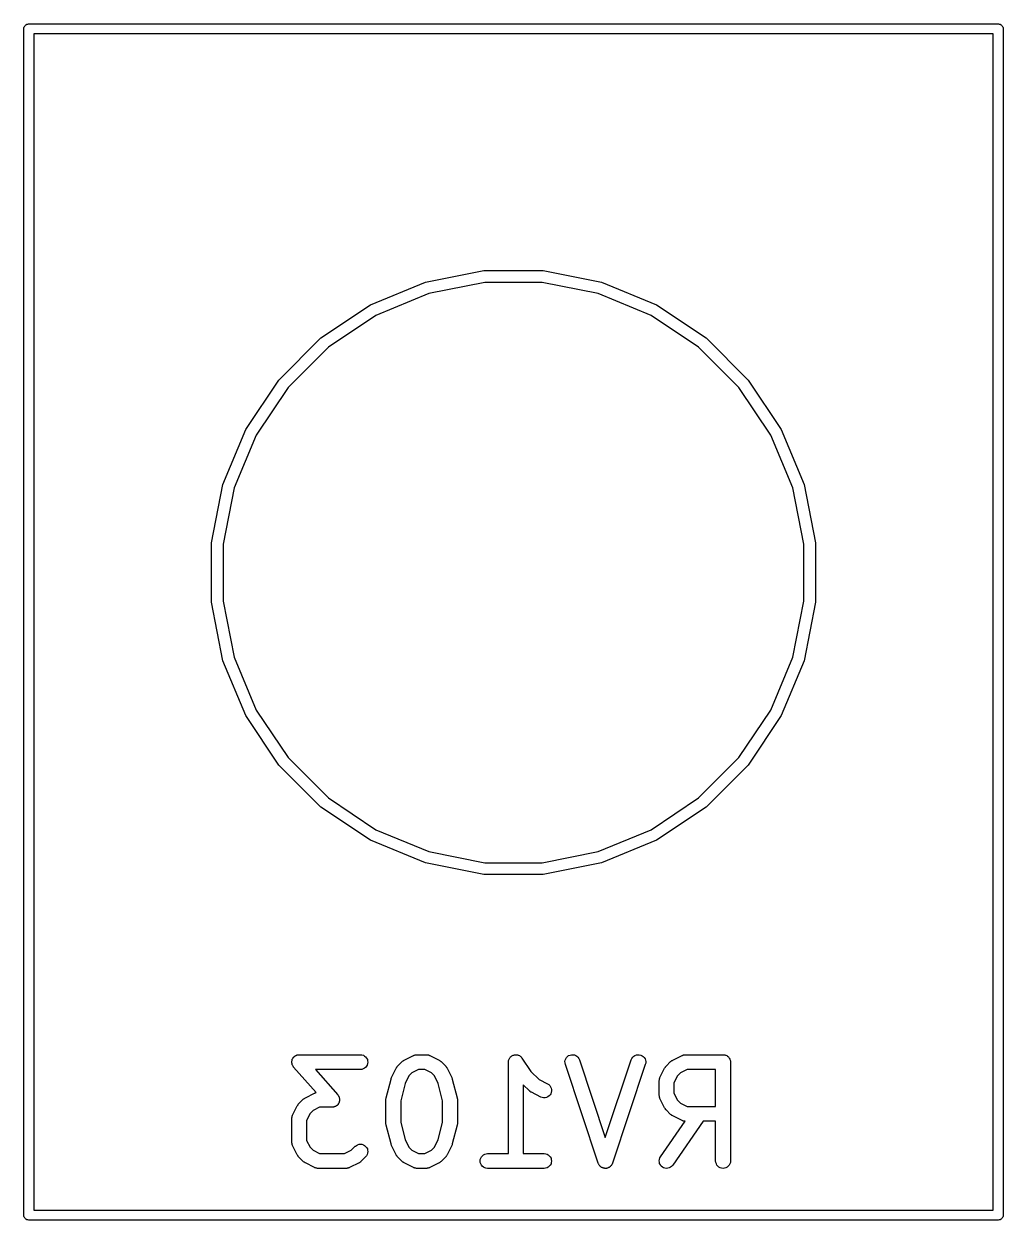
# Model space of a CAD drawing. Extents: x -14.42 to -9.41, y 0.06 to 0.58.
# Drawn here: x -13.4232 to -13.0335, y 0.0571 to 0.5335 of the extents above; entities that cross this region are included whole.
import ezdxf

# ---------------------------------------------------------------- set-up
doc = ezdxf.new("R2010")
doc.units = 0
doc.header["$MEASUREMENT"] = 0
doc.layers.add('BLACK', color=7, linetype='CONTINUOUS')

msp = doc.modelspace()

# ---------------------------------------------------------------- linework, layer by layer
at = {"layer": 'BLACK', "linetype": 'CONTINUOUS'}
for p, q in [((-13.4232, 0.53188), (-13.4231, 0.53225)), ((-13.4232, 0.5315), (-13.4232, 0.53188)), ((-13.4232, 0.5314), (-13.4232, 0.5315)), ((-13.4232, 0.05915), (-13.4232, 0.5314)), ((-13.4231, 0.53225), (-13.4229, 0.5326)), ((-13.4229, 0.5326), (-13.4227, 0.5329)), ((-13.4227, 0.5329), (-13.4224, 0.53314)), ((-13.4224, 0.53314), (-13.422, 0.53332)), ((-13.422, 0.53332), (-13.4216, 0.53344)), ((-13.4216, 0.53344), (-13.4214, 0.53346)), ((-13.4214, 0.53346), (-13.4213, 0.53347)), ((-13.4213, 0.53347), (-13.4212, 0.53346)), ((-13.4212, 0.53346), (-13.0355, 0.53346)), ((-13.4193, 0.52953), (-13.4193, 0.06102)), ((-13.0374, 0.52953), (-13.4193, 0.52953)), ((-13.0374, 0.06102), (-13.0374, 0.52953)), ((-13.0355, 0.53346), (-13.0354, 0.53347)), ((-13.0354, 0.53347), (-13.0353, 0.53346)), ((-13.0353, 0.53346), (-13.035, 0.53344)), ((-13.035, 0.53344), (-13.0347, 0.53332)), ((-13.0347, 0.53332), (-13.0343, 0.53314)), ((-13.0343, 0.53314), (-13.034, 0.5329)), ((-13.034, 0.5329), (-13.0338, 0.5326)), ((-13.0338, 0.5326), (-13.0336, 0.53225)), ((-13.0336, 0.53225), (-13.0335, 0.53188)), ((-13.0335, 0.53188), (-13.0335, 0.5315)), ((-13.0335, 0.5315), (-13.0335, 0.5314)), ((-13.0335, 0.5314), (-13.0335, 0.05915)), ((-13.2634, 0.43062), (-13.2402, 0.43524)), ((-13.2402, 0.43524), (-13.2165, 0.43524)), ((-13.2165, 0.43524), (-13.1933, 0.43062)), ((-13.2853, 0.42156), (-13.2634, 0.43062)), ((-13.2397, 0.43054), (-13.2621, 0.4261)), ((-13.217, 0.43054), (-13.2397, 0.43054)), ((-13.1946, 0.4261), (-13.217, 0.43054)), ((-13.1933, 0.43062), (-13.1714, 0.42156)), ((-13.2621, 0.4261), (-13.2831, 0.41739)), ((-13.1736, 0.41739), (-13.1946, 0.4261)), ((-13.305, 0.40839), (-13.2853, 0.42156)), ((-13.1714, 0.42156), (-13.1517, 0.40839)), ((-13.2831, 0.41739), (-13.302, 0.40474)), ((-13.1547, 0.40474), (-13.1736, 0.41739)), ((-13.3218, 0.39164), (-13.305, 0.40839)), ((-13.1517, 0.40839), (-13.1349, 0.39164)), ((-13.302, 0.40474), (-13.3181, 0.38864)), ((-13.1386, 0.38864), (-13.1547, 0.40474)), ((-13.3349, 0.37194), (-13.3218, 0.39164)), ((-13.1349, 0.39164), (-13.1218, 0.37194)), ((-13.3181, 0.38864), (-13.3308, 0.36971)), ((-13.1259, 0.36971), (-13.1386, 0.38864)), ((-13.344, 0.35005), (-13.3349, 0.37194)), ((-13.1218, 0.37194), (-13.1127, 0.35005)), ((-13.3308, 0.36971), (-13.3395, 0.34868)), ((-13.1172, 0.34868), (-13.1259, 0.36971)), ((-13.3486, 0.32681), (-13.344, 0.35005)), ((-13.3395, 0.34868), (-13.3439, 0.32634)), ((-13.1128, 0.32634), (-13.1172, 0.34868)), ((-13.1127, 0.35005), (-13.1081, 0.32681)), ((-13.3486, 0.30311), (-13.3486, 0.32681)), ((-13.3439, 0.32634), (-13.3439, 0.30358)), ((-13.1128, 0.30358), (-13.1128, 0.32634)), ((-13.1081, 0.32681), (-13.1081, 0.30311)), ((-13.344, 0.27987), (-13.3486, 0.30311)), ((-13.3439, 0.30358), (-13.3395, 0.28125)), ((-13.1172, 0.28125), (-13.1128, 0.30358)), ((-13.1081, 0.30311), (-13.1127, 0.27987)), ((-13.3395, 0.28125), (-13.3308, 0.26021)), ((-13.1259, 0.26021), (-13.1172, 0.28125)), ((-13.3349, 0.25799), (-13.344, 0.27987)), ((-13.1127, 0.27987), (-13.1218, 0.25799)), ((-13.3218, 0.23828), (-13.3349, 0.25799)), ((-13.3308, 0.26021), (-13.3181, 0.24128)), ((-13.1386, 0.24128), (-13.1259, 0.26021)), ((-13.1218, 0.25799), (-13.1349, 0.23828)), ((-13.305, 0.22153), (-13.3218, 0.23828)), ((-13.3181, 0.24128), (-13.302, 0.22518)), ((-13.1547, 0.22518), (-13.1386, 0.24128)), ((-13.1349, 0.23828), (-13.1517, 0.22153)), ((-13.302, 0.22518), (-13.2831, 0.21253)), ((-13.1736, 0.21253), (-13.1547, 0.22518)), ((-13.2853, 0.20837), (-13.305, 0.22153)), ((-13.1517, 0.22153), (-13.1714, 0.20837)), ((-13.2831, 0.21253), (-13.2621, 0.20382)), ((-13.1946, 0.20382), (-13.1736, 0.21253)), ((-13.2634, 0.1993), (-13.2853, 0.20837)), ((-13.1714, 0.20837), (-13.1933, 0.1993)), ((-13.2621, 0.20382), (-13.2397, 0.19938)), ((-13.217, 0.19938), (-13.1946, 0.20382)), ((-13.2402, 0.19468), (-13.2634, 0.1993)), ((-13.2397, 0.19938), (-13.217, 0.19938)), ((-13.1933, 0.1993), (-13.2165, 0.19468)), ((-13.2165, 0.19468), (-13.2402, 0.19468)), ((-13.3166, 0.12039), (-13.3165, 0.12058)), ((-13.3166, 0.12021), (-13.3166, 0.12039)), ((-13.3166, 0.12011), (-13.3166, 0.12021)), ((-13.3166, 0.12001), (-13.3166, 0.12011)), ((-13.3166, 0.11982), (-13.3166, 0.12001)), ((-13.3166, 0.11964), (-13.3166, 0.11982)), ((-13.3166, 0.11954), (-13.3166, 0.11964)), ((-13.3165, 0.11943), (-13.3166, 0.11954)), ((-13.3165, 0.12078), (-13.3164, 0.12095)), ((-13.3165, 0.12068), (-13.3165, 0.12078)), ((-13.3165, 0.12058), (-13.3165, 0.12068)), ((-13.3165, 0.11925), (-13.3165, 0.11943)), ((-13.3165, 0.11907), (-13.3165, 0.11925)), ((-13.3164, 0.12113), (-13.3163, 0.12122)), ((-13.3164, 0.12095), (-13.3164, 0.12113)), ((-13.3163, 0.12132), (-13.3162, 0.12147)), ((-13.3163, 0.12122), (-13.3163, 0.12132)), ((-13.3162, 0.12147), (-13.3161, 0.12164)), ((-13.3161, 0.12164), (-13.316, 0.12172)), ((-13.316, 0.1218), (-13.3158, 0.12194)), ((-13.316, 0.12172), (-13.316, 0.1218)), ((-13.3158, 0.12194), (-13.3157, 0.12208)), ((-13.3157, 0.12208), (-13.3156, 0.12215)), ((-13.3156, 0.12222), (-13.3154, 0.12233)), ((-13.3156, 0.12215), (-13.3156, 0.12222)), ((-13.3154, 0.12233), (-13.3153, 0.12244)), ((-13.3153, 0.12244), (-13.3152, 0.12249)), ((-13.3152, 0.12249), (-13.3151, 0.12255)), ((-13.3151, 0.12255), (-13.3149, 0.12263)), ((-13.3149, 0.12263), (-13.3148, 0.12272)), ((-13.3148, 0.12272), (-13.3147, 0.12275)), ((-13.3147, 0.12275), (-13.3146, 0.12279)), ((-13.3146, 0.12279), (-13.3144, 0.12283)), ((-13.3144, 0.12283), (-13.3142, 0.12288)), ((-13.3142, 0.12288), (-13.3141, 0.12289)), ((-13.3141, 0.12289), (-13.314, 0.12291)), ((-13.314, 0.12291), (-13.3138, 0.12292)), ((-13.3138, 0.12292), (-13.3136, 0.12294)), ((-13.3136, 0.12294), (-13.2893, 0.12294)), ((-13.2893, 0.12294), (-13.2892, 0.12294)), ((-13.2892, 0.12294), (-13.2887, 0.12287)), ((-13.2887, 0.12287), (-13.2881, 0.1227)), ((-13.2881, 0.1227), (-13.2876, 0.12242)), ((-13.2876, 0.12242), (-13.2872, 0.12205)), ((-13.2872, 0.12205), (-13.2868, 0.1216)), ((-13.2868, 0.1216), (-13.2865, 0.12109)), ((-13.2864, 0.11939), (-13.2866, 0.11884)), ((-13.2865, 0.12109), (-13.2864, 0.12054)), ((-13.2864, 0.12054), (-13.2863, 0.11996)), ((-13.2863, 0.11996), (-13.2864, 0.11939)), ((-13.2745, 0.11832), (-13.2726, 0.1202)), ((-13.2726, 0.12023), (-13.2725, 0.12033)), ((-13.2726, 0.1202), (-13.2726, 0.12023)), ((-13.2725, 0.12033), (-13.2723, 0.12044)), ((-13.2723, 0.12044), (-13.2722, 0.12051)), ((-13.2722, 0.12051), (-13.2721, 0.12059)), ((-13.2721, 0.12059), (-13.272, 0.12066)), ((-13.272, 0.12066), (-13.2718, 0.12075)), ((-13.2718, 0.12075), (-13.2681, 0.12263)), ((-13.2681, 0.12264), (-13.268, 0.12267)), ((-13.2681, 0.12263), (-13.2681, 0.12264)), ((-13.268, 0.12267), (-13.2679, 0.12272)), ((-13.2679, 0.12272), (-13.2677, 0.12277)), ((-13.2677, 0.12277), (-13.2675, 0.12284)), ((-13.2675, 0.12284), (-13.2674, 0.12286)), ((-13.2674, 0.12288), (-13.2672, 0.1229)), ((-13.2674, 0.12286), (-13.2674, 0.12288)), ((-13.2672, 0.1229), (-13.267, 0.12293)), ((-13.267, 0.12293), (-13.2669, 0.12293)), ((-13.2669, 0.12293), (-13.2668, 0.12294)), ((-13.2668, 0.12294), (-13.263, 0.12294)), ((-13.263, 0.12294), (-13.2629, 0.12293)), ((-13.263, 0.12294), (-13.263, 0.12294)), ((-13.2629, 0.12293), (-13.2628, 0.12293)), ((-13.2628, 0.12293), (-13.2626, 0.1229)), ((-13.2626, 0.1229), (-13.2624, 0.12287)), ((-13.2624, 0.12287), (-13.2623, 0.12285)), ((-13.2623, 0.12285), (-13.2622, 0.12283)), ((-13.2622, 0.12283), (-13.2621, 0.12276)), ((-13.2621, 0.12276), (-13.2619, 0.1227)), ((-13.2619, 0.1227), (-13.2618, 0.12266)), ((-13.2618, 0.12266), (-13.2617, 0.12263)), ((-13.2617, 0.12263), (-13.258, 0.12075)), ((-13.258, 0.12075), (-13.2579, 0.12073)), ((-13.2579, 0.12073), (-13.2578, 0.12064)), ((-13.2578, 0.12064), (-13.2576, 0.12056)), ((-13.2576, 0.12056), (-13.2575, 0.12049)), ((-13.2575, 0.12049), (-13.2574, 0.12042)), ((-13.2574, 0.12042), (-13.2573, 0.1203)), ((-13.2573, 0.1203), (-13.2572, 0.1202)), ((-13.2572, 0.1202), (-13.2553, 0.11832)), ((-13.2304, 0.12003), (-13.2303, 0.12031)), ((-13.2304, 0.12002), (-13.2304, 0.12003)), ((-13.2304, 0.11998), (-13.2304, 0.12002)), ((-13.2304, 0.12002), (-13.2304, 0.12002)), ((-13.2304, 0.12002), (-13.2304, 0.12002)), ((-13.2304, 0.08357), (-13.2304, 0.11998)), ((-13.2303, 0.1206), (-13.2302, 0.12088)), ((-13.2303, 0.12059), (-13.2303, 0.1206)), ((-13.2303, 0.1206), (-13.2303, 0.1206)), ((-13.2303, 0.12031), (-13.2303, 0.12059)), ((-13.2302, 0.12088), (-13.2301, 0.12114)), ((-13.2301, 0.12115), (-13.23, 0.12141)), ((-13.2301, 0.12114), (-13.2301, 0.12115)), ((-13.2301, 0.12115), (-13.2301, 0.12115)), ((-13.23, 0.12141), (-13.2298, 0.12165)), ((-13.2298, 0.12165), (-13.2297, 0.12188)), ((-13.2298, 0.12165), (-13.2298, 0.12165)), ((-13.2298, 0.12165), (-13.2298, 0.12165)), ((-13.2297, 0.12188), (-13.2295, 0.12209)), ((-13.2295, 0.12209), (-13.2293, 0.12227)), ((-13.2295, 0.12209), (-13.2295, 0.12209)), ((-13.2295, 0.12209), (-13.2295, 0.12209)), ((-13.2293, 0.12227), (-13.229, 0.12245)), ((-13.229, 0.12246), (-13.2288, 0.12259)), ((-13.229, 0.12245), (-13.229, 0.12246)), ((-13.229, 0.12245), (-13.229, 0.12245)), ((-13.2288, 0.12259), (-13.2285, 0.12272)), ((-13.2285, 0.12272), (-13.2282, 0.1228)), ((-13.2285, 0.12272), (-13.2285, 0.12272)), ((-13.2285, 0.12272), (-13.2285, 0.12272)), ((-13.2282, 0.1228), (-13.228, 0.12288)), ((-13.228, 0.12288), (-13.2277, 0.12291)), ((-13.228, 0.12288), (-13.228, 0.12288)), ((-13.228, 0.12288), (-13.228, 0.12288)), ((-13.2277, 0.12291), (-13.2274, 0.12294)), ((-13.2274, 0.12294), (-13.2274, 0.12294)), ((-13.2274, 0.12294), (-13.2271, 0.12291)), ((-13.2274, 0.12294), (-13.2274, 0.12294)), ((-13.2271, 0.12291), (-13.2268, 0.12288)), ((-13.2268, 0.12288), (-13.2268, 0.12288)), ((-13.2268, 0.12288), (-13.2268, 0.12288)), ((-13.2268, 0.12288), (-13.2265, 0.12279)), ((-13.2265, 0.12279), (-13.2263, 0.12271)), ((-13.2263, 0.12271), (-13.2263, 0.12271)), ((-13.2263, 0.12271), (-13.2263, 0.12271)), ((-13.2263, 0.12271), (-13.226, 0.12256)), ((-13.226, 0.12256), (-13.2258, 0.12244)), ((-13.2258, 0.12244), (-13.2258, 0.12243)), ((-13.2258, 0.12243), (-13.2258, 0.12243)), ((-13.2258, 0.12243), (-13.2255, 0.12225)), ((-13.2255, 0.12225), (-13.2253, 0.12207)), ((-13.2253, 0.12207), (-13.2253, 0.12207)), ((-13.2253, 0.12207), (-13.2253, 0.12207)), ((-13.2253, 0.12207), (-13.2251, 0.12185)), ((-13.2251, 0.12185), (-13.225, 0.12162)), ((-13.225, 0.12162), (-13.2214, 0.11624)), ((-13.2079, 0.12023), (-13.2078, 0.1208)), ((-13.2078, 0.11965), (-13.2079, 0.12023)), ((-13.2078, 0.1208), (-13.2075, 0.12133)), ((-13.2077, 0.11909), (-13.2078, 0.11965)), ((-13.2075, 0.12133), (-13.2072, 0.12182)), ((-13.2072, 0.12182), (-13.2068, 0.12223)), ((-13.2068, 0.12223), (-13.2064, 0.12256)), ((-13.2064, 0.12256), (-13.2058, 0.12279)), ((-13.2058, 0.12279), (-13.2053, 0.12292)), ((-13.2053, 0.12292), (-13.2047, 0.12293)), ((-13.2047, 0.12293), (-13.2041, 0.12283)), ((-13.2041, 0.12283), (-13.2036, 0.12262)), ((-13.2036, 0.12262), (-13.2031, 0.12231)), ((-13.2031, 0.12231), (-13.2027, 0.12192)), ((-13.2027, 0.12192), (-13.2023, 0.12144)), ((-13.2023, 0.12144), (-13.2021, 0.12092)), ((-13.2021, 0.12092), (-13.1918, 0.08995)), ((-13.1918, 0.08995), (-13.1815, 0.12092)), ((-13.1815, 0.12096), (-13.1812, 0.12148)), ((-13.1815, 0.12092), (-13.1815, 0.12096)), ((-13.1812, 0.12148), (-13.1809, 0.12195)), ((-13.1809, 0.12195), (-13.1804, 0.12234)), ((-13.1804, 0.12234), (-13.18, 0.12264)), ((-13.18, 0.12264), (-13.1794, 0.12284)), ((-13.1794, 0.12284), (-13.1788, 0.12293)), ((-13.1788, 0.12293), (-13.1783, 0.12291)), ((-13.1783, 0.12291), (-13.1777, 0.12278)), ((-13.1777, 0.12278), (-13.1772, 0.12254)), ((-13.1772, 0.12254), (-13.1767, 0.12221)), ((-13.1767, 0.12221), (-13.1763, 0.12179)), ((-13.1763, 0.12179), (-13.176, 0.1213)), ((-13.176, 0.1213), (-13.1758, 0.12076)), ((-13.1757, 0.11961), (-13.1759, 0.11905)), ((-13.1758, 0.12076), (-13.1757, 0.12019)), ((-13.1757, 0.12019), (-13.1757, 0.11961)), ((-13.1676, 0.11832), (-13.1658, 0.1202)), ((-13.1658, 0.1202), (-13.1657, 0.12023)), ((-13.1657, 0.12023), (-13.1656, 0.12033)), ((-13.1656, 0.12033), (-13.1655, 0.12044)), ((-13.1655, 0.12044), (-13.1654, 0.12051)), ((-13.1654, 0.12051), (-13.1653, 0.12059)), ((-13.1653, 0.12059), (-13.1651, 0.12066)), ((-13.1651, 0.12066), (-13.165, 0.12075)), ((-13.165, 0.12075), (-13.1612, 0.12263)), ((-13.1612, 0.12264), (-13.1611, 0.12267)), ((-13.1612, 0.12263), (-13.1612, 0.12264)), ((-13.1611, 0.12267), (-13.161, 0.12272)), ((-13.161, 0.12272), (-13.1608, 0.12277)), ((-13.1608, 0.12277), (-13.1607, 0.12284)), ((-13.1607, 0.12284), (-13.1606, 0.12286)), ((-13.1606, 0.12286), (-13.1605, 0.12288)), ((-13.1605, 0.12288), (-13.1603, 0.1229)), ((-13.1603, 0.1229), (-13.1601, 0.12293)), ((-13.1601, 0.12293), (-13.16, 0.12293)), ((-13.16, 0.12293), (-13.1599, 0.12294)), ((-13.1599, 0.12294), (-13.1449, 0.12294)), ((-13.1449, 0.12294), (-13.1449, 0.12294)), ((-13.1449, 0.12294), (-13.1449, 0.12294)), ((-13.1449, 0.12294), (-13.1449, 0.12294)), ((-13.1449, 0.12294), (-13.1446, 0.12291)), ((-13.1449, 0.12294), (-13.1449, 0.12294)), ((-13.1446, 0.12291), (-13.1443, 0.12288)), ((-13.1443, 0.12288), (-13.1443, 0.12287)), ((-13.1443, 0.12287), (-13.1443, 0.12287)), ((-13.1443, 0.12287), (-13.144, 0.12279)), ((-13.144, 0.12279), (-13.1438, 0.12271)), ((-13.1438, 0.12271), (-13.1438, 0.1227)), ((-13.1438, 0.1227), (-13.1438, 0.1227)), ((-13.1438, 0.1227), (-13.1435, 0.12256)), ((-13.1435, 0.12256), (-13.1433, 0.12243)), ((-13.1433, 0.12243), (-13.1433, 0.12243)), ((-13.1433, 0.12243), (-13.1433, 0.12242)), ((-13.1433, 0.12242), (-13.143, 0.12224)), ((-13.143, 0.12224), (-13.1428, 0.12207)), ((-13.1428, 0.12207), (-13.1428, 0.12206)), ((-13.1428, 0.12206), (-13.1428, 0.12205)), ((-13.1428, 0.12205), (-13.1426, 0.12184)), ((-13.1426, 0.12184), (-13.1425, 0.12162)), ((-13.1425, 0.12162), (-13.1425, 0.12161)), ((-13.1425, 0.12161), (-13.1424, 0.1216)), ((-13.1424, 0.1216), (-13.1423, 0.12136)), ((-13.1423, 0.12136), (-13.1422, 0.12111)), ((-13.1422, 0.12111), (-13.1422, 0.1211)), ((-13.1422, 0.1211), (-13.1422, 0.12109)), ((-13.1422, 0.12109), (-13.1421, 0.12082)), ((-13.1421, 0.12082), (-13.142, 0.12056)), ((-13.142, 0.12056), (-13.142, 0.12055)), ((-13.142, 0.12055), (-13.142, 0.12054)), ((-13.142, 0.12054), (-13.142, 0.12026)), ((-13.142, 0.12026), (-13.142, 0.11998)), ((-13.142, 0.11998), (-13.142, 0.08061)), ((-13.3164, 0.11898), (-13.3165, 0.11907)), ((-13.3164, 0.11888), (-13.3164, 0.11898)), ((-13.3163, 0.11872), (-13.3164, 0.11888)), ((-13.3162, 0.11854), (-13.3163, 0.11872)), ((-13.3162, 0.11846), (-13.3162, 0.11854)), ((-13.3161, 0.11837), (-13.3162, 0.11846)), ((-13.316, 0.11822), (-13.3161, 0.11837)), ((-13.3159, 0.11807), (-13.316, 0.11822)), ((-13.3159, 0.11804), (-13.3159, 0.11807)), ((-13.3069, 0.10783), (-13.3159, 0.11804)), ((-13.2893, 0.11703), (-13.3071, 0.11703)), ((-13.3071, 0.11703), (-13.2983, 0.10693)), ((-13.2887, 0.11709), (-13.2893, 0.11703)), ((-13.2882, 0.11725), (-13.2887, 0.11709)), ((-13.2876, 0.11753), (-13.2882, 0.11725)), ((-13.2872, 0.11789), (-13.2876, 0.11753)), ((-13.2868, 0.11833), (-13.2872, 0.11789)), ((-13.2866, 0.11884), (-13.2868, 0.11833)), ((-13.2769, 0.11381), (-13.275, 0.11756)), ((-13.275, 0.11759), (-13.2749, 0.11773)), ((-13.275, 0.11756), (-13.275, 0.11759)), ((-13.2749, 0.11788), (-13.2748, 0.11797)), ((-13.2749, 0.11773), (-13.2749, 0.11788)), ((-13.2748, 0.11797), (-13.2747, 0.11808)), ((-13.2747, 0.11808), (-13.2746, 0.11819)), ((-13.2746, 0.11819), (-13.2745, 0.11832)), ((-13.27, 0.11449), (-13.2715, 0.11145)), ((-13.2688, 0.11568), (-13.27, 0.11449)), ((-13.2661, 0.11703), (-13.2688, 0.11568)), ((-13.2637, 0.11703), (-13.2661, 0.11703)), ((-13.261, 0.11568), (-13.2637, 0.11703)), ((-13.2598, 0.11449), (-13.261, 0.11568)), ((-13.2583, 0.11145), (-13.2598, 0.11449)), ((-13.2553, 0.11832), (-13.2553, 0.11829)), ((-13.2553, 0.11829), (-13.2552, 0.11816)), ((-13.2552, 0.11816), (-13.2551, 0.11804)), ((-13.2551, 0.11804), (-13.255, 0.11794)), ((-13.255, 0.11794), (-13.2549, 0.11784)), ((-13.2549, 0.11784), (-13.2549, 0.1177)), ((-13.2549, 0.1177), (-13.2548, 0.11756)), ((-13.2548, 0.11756), (-13.2529, 0.11381)), ((-13.2214, 0.11624), (-13.2182, 0.11304)), ((-13.2077, 0.11905), (-13.2077, 0.11909)), ((-13.1946, 0.07968), (-13.2077, 0.11905)), ((-13.1759, 0.11905), (-13.189, 0.07968)), ((-13.1701, 0.11381), (-13.1682, 0.11756)), ((-13.1682, 0.11759), (-13.1681, 0.11773)), ((-13.1682, 0.11756), (-13.1682, 0.11759)), ((-13.1681, 0.11773), (-13.168, 0.11788)), ((-13.168, 0.11788), (-13.1679, 0.11797)), ((-13.1679, 0.11808), (-13.1677, 0.11819)), ((-13.1679, 0.11797), (-13.1679, 0.11808)), ((-13.1677, 0.11819), (-13.1676, 0.11832)), ((-13.1631, 0.11449), (-13.1645, 0.11179)), ((-13.1619, 0.11568), (-13.1631, 0.11449)), ((-13.1592, 0.11703), (-13.1619, 0.11568)), ((-13.1479, 0.11703), (-13.1592, 0.11703)), ((-13.1479, 0.10232), (-13.1479, 0.11703)), ((-13.279, 0.1057), (-13.2771, 0.1132)), ((-13.2771, 0.11327), (-13.277, 0.11353)), ((-13.2771, 0.11325), (-13.2771, 0.11327)), ((-13.2771, 0.11324), (-13.2771, 0.11325)), ((-13.2771, 0.1132), (-13.2771, 0.11324)), ((-13.277, 0.11353), (-13.2769, 0.11378)), ((-13.2769, 0.11379), (-13.2769, 0.11381)), ((-13.2769, 0.11378), (-13.2769, 0.11379)), ((-13.2715, 0.11145), (-13.2732, 0.10462)), ((-13.2566, 0.10462), (-13.2583, 0.11145)), ((-13.2529, 0.11381), (-13.2529, 0.11377)), ((-13.2529, 0.11377), (-13.2529, 0.11376)), ((-13.2529, 0.11376), (-13.2529, 0.11374)), ((-13.2529, 0.11374), (-13.2528, 0.11349)), ((-13.2528, 0.11349), (-13.2527, 0.11323)), ((-13.2527, 0.11323), (-13.2527, 0.11321)), ((-13.2527, 0.11321), (-13.2527, 0.1132)), ((-13.2527, 0.1132), (-13.2508, 0.1057)), ((-13.222, 0.10852), (-13.2245, 0.11098)), ((-13.2245, 0.11098), (-13.2245, 0.08357)), ((-13.2182, 0.11304), (-13.2148, 0.11138)), ((-13.2148, 0.11138), (-13.2148, 0.11136)), ((-13.2148, 0.11136), (-13.2143, 0.11105)), ((-13.2143, 0.11105), (-13.2139, 0.11064)), ((-13.2139, 0.11064), (-13.2136, 0.11017)), ((-13.2136, 0.11017), (-13.2133, 0.10964)), ((-13.2133, 0.10964), (-13.2132, 0.10908)), ((-13.1704, 0.1127), (-13.1703, 0.1129)), ((-13.1704, 0.11261), (-13.1704, 0.1127)), ((-13.1704, 0.11253), (-13.1704, 0.11261)), ((-13.1704, 0.11249), (-13.1704, 0.11253)), ((-13.1704, 0.10686), (-13.1704, 0.11249)), ((-13.1703, 0.11327), (-13.1702, 0.11346)), ((-13.1703, 0.11318), (-13.1703, 0.11327)), ((-13.1703, 0.1131), (-13.1703, 0.11318)), ((-13.1703, 0.1129), (-13.1703, 0.1131)), ((-13.1702, 0.11346), (-13.1701, 0.11365)), ((-13.1701, 0.11373), (-13.1701, 0.11381)), ((-13.1701, 0.11365), (-13.1701, 0.11373)), ((-13.1645, 0.11179), (-13.1645, 0.10756)), ((-13.3139, 0.10333), (-13.312, 0.1052)), ((-13.312, 0.10523), (-13.3118, 0.10533)), ((-13.312, 0.1052), (-13.312, 0.10523)), ((-13.3118, 0.10533), (-13.3117, 0.10545)), ((-13.3117, 0.10545), (-13.3116, 0.10551)), ((-13.3116, 0.10551), (-13.3115, 0.10559)), ((-13.3115, 0.10559), (-13.3114, 0.10566)), ((-13.3114, 0.10566), (-13.3112, 0.10575)), ((-13.3112, 0.10575), (-13.3075, 0.10763)), ((-13.3075, 0.10763), (-13.3074, 0.10765)), ((-13.3074, 0.10768), (-13.3073, 0.10772)), ((-13.3074, 0.10765), (-13.3074, 0.10768)), ((-13.3073, 0.10772), (-13.3071, 0.10777)), ((-13.3071, 0.10777), (-13.3069, 0.10783)), ((-13.2983, 0.10693), (-13.2983, 0.1069)), ((-13.2983, 0.1069), (-13.2982, 0.10675)), ((-13.2982, 0.10675), (-13.2981, 0.1066)), ((-13.2981, 0.1066), (-13.298, 0.10651)), ((-13.298, 0.10651), (-13.2979, 0.10643)), ((-13.2979, 0.10643), (-13.2979, 0.10626)), ((-13.2979, 0.10626), (-13.2978, 0.10609)), ((-13.2978, 0.10609), (-13.2978, 0.10599)), ((-13.2978, 0.10599), (-13.2977, 0.1059)), ((-13.2977, 0.1059), (-13.2977, 0.10572)), ((-13.2977, 0.10572), (-13.2976, 0.10554)), ((-13.2976, 0.10554), (-13.2976, 0.10544)), ((-13.2976, 0.10544), (-13.2976, 0.10534)), ((-13.2976, 0.10534), (-13.2976, 0.10515)), ((-13.2976, 0.10515), (-13.2976, 0.10497)), ((-13.2976, 0.10497), (-13.2976, 0.10486)), ((-13.2976, 0.10486), (-13.2976, 0.10476)), ((-13.2791, 0.10537), (-13.279, 0.1056)), ((-13.2791, 0.10513), (-13.2791, 0.10537)), ((-13.2791, 0.10508), (-13.2791, 0.10513)), ((-13.2791, 0.10503), (-13.2791, 0.10508)), ((-13.2791, 0.10499), (-13.2791, 0.10503)), ((-13.2791, 0.09561), (-13.2791, 0.10499)), ((-13.279, 0.10565), (-13.279, 0.1057)), ((-13.279, 0.1056), (-13.279, 0.10565)), ((-13.2508, 0.1057), (-13.2508, 0.10566)), ((-13.2508, 0.10566), (-13.2508, 0.10561)), ((-13.2508, 0.10561), (-13.2508, 0.10556)), ((-13.2508, 0.10556), (-13.2507, 0.10533)), ((-13.2507, 0.10533), (-13.2507, 0.10509)), ((-13.2507, 0.10509), (-13.2507, 0.10504)), ((-13.2507, 0.10504), (-13.2507, 0.10499)), ((-13.2507, 0.10499), (-13.2507, 0.09561)), ((-13.2219, 0.10842), (-13.222, 0.10852)), ((-13.2218, 0.1083), (-13.2219, 0.10842)), ((-13.2216, 0.10823), (-13.2218, 0.1083)), ((-13.2216, 0.10816), (-13.2216, 0.10823)), ((-13.2214, 0.10808), (-13.2216, 0.10816)), ((-13.2213, 0.10799), (-13.2214, 0.10808)), ((-13.2212, 0.10797), (-13.2213, 0.10799)), ((-13.2175, 0.10609), (-13.2212, 0.10797)), ((-13.2169, 0.10589), (-13.2175, 0.10609)), ((-13.2164, 0.10579), (-13.2169, 0.10589)), ((-13.2158, 0.10581), (-13.2164, 0.10579)), ((-13.2152, 0.10593), (-13.2158, 0.10581)), ((-13.2147, 0.10616), (-13.2152, 0.10593)), ((-13.2142, 0.1065), (-13.2147, 0.10616)), ((-13.2138, 0.10691), (-13.2142, 0.1065)), ((-13.2135, 0.1074), (-13.2138, 0.10691)), ((-13.2133, 0.10793), (-13.2135, 0.1074)), ((-13.2132, 0.1085), (-13.2133, 0.10793)), ((-13.2132, 0.10908), (-13.2132, 0.1085)), ((-13.1704, 0.10677), (-13.1704, 0.10686)), ((-13.1704, 0.10669), (-13.1704, 0.10677)), ((-13.1703, 0.10649), (-13.1704, 0.10669)), ((-13.1703, 0.10629), (-13.1703, 0.10649)), ((-13.1703, 0.1062), (-13.1703, 0.10629)), ((-13.1703, 0.10612), (-13.1703, 0.1062)), ((-13.1702, 0.10593), (-13.1703, 0.10612)), ((-13.1701, 0.10574), (-13.1702, 0.10593)), ((-13.1701, 0.10566), (-13.1701, 0.10574)), ((-13.1701, 0.10558), (-13.1701, 0.10566)), ((-13.1701, 0.10554), (-13.1701, 0.10558)), ((-13.1682, 0.10179), (-13.1701, 0.10554)), ((-13.1645, 0.10756), (-13.1631, 0.10486)), ((-13.1631, 0.10486), (-13.1619, 0.10366)), ((-13.3163, 0.09881), (-13.3144, 0.10256)), ((-13.3144, 0.1026), (-13.3143, 0.10273)), ((-13.3144, 0.10256), (-13.3144, 0.1026)), ((-13.3143, 0.10273), (-13.3142, 0.10288)), ((-13.3142, 0.10288), (-13.3141, 0.10297)), ((-13.3141, 0.10308), (-13.314, 0.1032)), ((-13.3141, 0.10297), (-13.3141, 0.10308)), ((-13.314, 0.1032), (-13.3139, 0.10333)), ((-13.3081, 0.10068), (-13.3093, 0.09949)), ((-13.3055, 0.10203), (-13.3081, 0.10068)), ((-13.3005, 0.10203), (-13.3055, 0.10203)), ((-13.3003, 0.10205), (-13.3005, 0.10203)), ((-13.3002, 0.10206), (-13.3003, 0.10205)), ((-13.3001, 0.10208), (-13.3002, 0.10206)), ((-13.3, 0.10209), (-13.3001, 0.10208)), ((-13.2998, 0.10214), (-13.3, 0.10209)), ((-13.2996, 0.10218), (-13.2998, 0.10214)), ((-13.2995, 0.10223), (-13.2996, 0.10218)), ((-13.2994, 0.10226), (-13.2995, 0.10223)), ((-13.2992, 0.10234), (-13.2994, 0.10226)), ((-13.2991, 0.10242), (-13.2992, 0.10234)), ((-13.299, 0.10248), (-13.2991, 0.10242)), ((-13.2989, 0.10253), (-13.299, 0.10248)), ((-13.2987, 0.10264), (-13.2989, 0.10253)), ((-13.2986, 0.10275), (-13.2987, 0.10264)), ((-13.2985, 0.10283), (-13.2986, 0.10275)), ((-13.2984, 0.10289), (-13.2985, 0.10283)), ((-13.2983, 0.10303), (-13.2984, 0.10289)), ((-13.2982, 0.10317), (-13.2983, 0.10303)), ((-13.2981, 0.10326), (-13.2982, 0.10317)), ((-13.298, 0.1035), (-13.2981, 0.10334)), ((-13.2981, 0.10334), (-13.2981, 0.10326)), ((-13.2979, 0.10365), (-13.298, 0.1035)), ((-13.2978, 0.10384), (-13.2979, 0.10375)), ((-13.2979, 0.10375), (-13.2979, 0.10365)), ((-13.2977, 0.10402), (-13.2978, 0.10384)), ((-13.2976, 0.10439), (-13.2977, 0.10429)), ((-13.2977, 0.10429), (-13.2977, 0.10419)), ((-13.2977, 0.10419), (-13.2977, 0.10402)), ((-13.2976, 0.10476), (-13.2976, 0.10458)), ((-13.2976, 0.10458), (-13.2976, 0.10439)), ((-13.2732, 0.10462), (-13.2732, 0.09598)), ((-13.2566, 0.09598), (-13.2566, 0.10462)), ((-13.1681, 0.10165), (-13.1682, 0.10179)), ((-13.168, 0.1015), (-13.1681, 0.10165)), ((-13.1679, 0.10141), (-13.168, 0.1015)), ((-13.1679, 0.1013), (-13.1679, 0.10141)), ((-13.1678, 0.10118), (-13.1679, 0.1013)), ((-13.1677, 0.10105), (-13.1678, 0.10118)), ((-13.1676, 0.10102), (-13.1677, 0.10105)), ((-13.1658, 0.09915), (-13.1676, 0.10102)), ((-13.1619, 0.10366), (-13.1592, 0.10232)), ((-13.1592, 0.10232), (-13.1479, 0.10232)), ((-13.3166, 0.0979), (-13.3165, 0.0981)), ((-13.3166, 0.0977), (-13.3166, 0.0979)), ((-13.3166, 0.09762), (-13.3166, 0.0977)), ((-13.3166, 0.09753), (-13.3166, 0.09762)), ((-13.3166, 0.09749), (-13.3166, 0.09753)), ((-13.3166, 0.08811), (-13.3166, 0.09749)), ((-13.3165, 0.09827), (-13.3164, 0.09846)), ((-13.3165, 0.09818), (-13.3165, 0.09827)), ((-13.3165, 0.0981), (-13.3165, 0.09818)), ((-13.3164, 0.09865), (-13.3163, 0.09873)), ((-13.3164, 0.09846), (-13.3164, 0.09865)), ((-13.3163, 0.09873), (-13.3163, 0.09881)), ((-13.3093, 0.09949), (-13.3107, 0.09679)), ((-13.3107, 0.09679), (-13.3107, 0.08881)), ((-13.2791, 0.09556), (-13.2791, 0.09561)), ((-13.2791, 0.09551), (-13.2791, 0.09556)), ((-13.2791, 0.09527), (-13.2791, 0.09551)), ((-13.2732, 0.09598), (-13.2715, 0.08914)), ((-13.2583, 0.08914), (-13.2566, 0.09598)), ((-13.2507, 0.09561), (-13.2507, 0.09557)), ((-13.2507, 0.09557), (-13.2507, 0.09552)), ((-13.2507, 0.09552), (-13.2507, 0.09547)), ((-13.2507, 0.09547), (-13.2507, 0.09523)), ((-13.1698, 0.08231), (-13.16, 0.09641)), ((-13.1656, 0.09904), (-13.1658, 0.09915)), ((-13.1655, 0.09893), (-13.1656, 0.09904)), ((-13.1654, 0.09886), (-13.1655, 0.09893)), ((-13.1653, 0.09878), (-13.1654, 0.09886)), ((-13.1652, 0.09871), (-13.1653, 0.09878)), ((-13.165, 0.09861), (-13.1652, 0.09871)), ((-13.165, 0.0986), (-13.165, 0.09861)), ((-13.1612, 0.09672), (-13.165, 0.0986)), ((-13.1528, 0.09641), (-13.165, 0.07892)), ((-13.1612, 0.09669), (-13.1612, 0.09672)), ((-13.1611, 0.09665), (-13.1612, 0.09669)), ((-13.1609, 0.09659), (-13.1611, 0.09665)), ((-13.1607, 0.09652), (-13.1609, 0.09659)), ((-13.1606, 0.0965), (-13.1607, 0.09652)), ((-13.1605, 0.09647), (-13.1606, 0.0965)), ((-13.1603, 0.09645), (-13.1605, 0.09647)), ((-13.1601, 0.09642), (-13.1603, 0.09645)), ((-13.16, 0.09642), (-13.1601, 0.09642)), ((-13.16, 0.09641), (-13.16, 0.09642)), ((-13.1479, 0.09641), (-13.1528, 0.09641)), ((-13.1479, 0.08061), (-13.1479, 0.09641)), ((-13.279, 0.09504), (-13.2791, 0.09527)), ((-13.279, 0.09499), (-13.279, 0.09504)), ((-13.279, 0.09494), (-13.279, 0.09499)), ((-13.279, 0.0949), (-13.279, 0.09494)), ((-13.2771, 0.0874), (-13.279, 0.0949)), ((-13.2508, 0.0949), (-13.2527, 0.0874)), ((-13.2507, 0.09523), (-13.2508, 0.095)), ((-13.2508, 0.095), (-13.2508, 0.09495)), ((-13.2508, 0.09495), (-13.2508, 0.0949)), ((-13.3166, 0.08803), (-13.3166, 0.08811)), ((-13.3166, 0.08794), (-13.3166, 0.08803)), ((-13.3166, 0.08774), (-13.3166, 0.08794)), ((-13.3165, 0.08754), (-13.3166, 0.08774)), ((-13.3165, 0.08746), (-13.3165, 0.08754)), ((-13.3165, 0.08737), (-13.3165, 0.08746)), ((-13.3164, 0.08718), (-13.3165, 0.08737)), ((-13.3164, 0.08699), (-13.3164, 0.08718)), ((-13.3163, 0.08691), (-13.3164, 0.08699)), ((-13.3163, 0.08683), (-13.3163, 0.08691)), ((-13.3163, 0.08679), (-13.3163, 0.08683)), ((-13.3144, 0.08304), (-13.3163, 0.08679)), ((-13.3107, 0.08881), (-13.3093, 0.08611)), ((-13.3093, 0.08611), (-13.3081, 0.08492)), ((-13.2929, 0.08492), (-13.2914, 0.08645)), ((-13.2914, 0.08645), (-13.2913, 0.08648)), ((-13.2913, 0.08648), (-13.2909, 0.08684)), ((-13.2909, 0.08684), (-13.2904, 0.08711)), ((-13.2904, 0.08711), (-13.2898, 0.08727)), ((-13.2898, 0.08727), (-13.2892, 0.08732)), ((-13.2892, 0.08732), (-13.2887, 0.08725)), ((-13.2887, 0.08725), (-13.2881, 0.08708)), ((-13.2881, 0.08708), (-13.2876, 0.08681)), ((-13.2876, 0.08681), (-13.2872, 0.08644)), ((-13.2872, 0.08644), (-13.2868, 0.08599)), ((-13.2868, 0.08599), (-13.2865, 0.08548)), ((-13.2771, 0.08738), (-13.2771, 0.0874)), ((-13.2771, 0.08737), (-13.2771, 0.08738)), ((-13.277, 0.08712), (-13.2771, 0.08737)), ((-13.2769, 0.08686), (-13.277, 0.08712)), ((-13.2769, 0.08684), (-13.2769, 0.08686)), ((-13.2769, 0.08683), (-13.2769, 0.08684)), ((-13.2769, 0.08679), (-13.2769, 0.08683)), ((-13.275, 0.08304), (-13.2769, 0.08679)), ((-13.2715, 0.08914), (-13.27, 0.08611)), ((-13.27, 0.08611), (-13.2688, 0.08492)), ((-13.261, 0.08492), (-13.2598, 0.08611)), ((-13.2598, 0.08611), (-13.2583, 0.08914)), ((-13.2529, 0.08679), (-13.2548, 0.08304)), ((-13.2528, 0.08707), (-13.2529, 0.08682)), ((-13.2529, 0.08682), (-13.2529, 0.08681)), ((-13.2529, 0.08681), (-13.2529, 0.08679)), ((-13.2527, 0.08733), (-13.2528, 0.08707)), ((-13.2527, 0.0874), (-13.2527, 0.08736)), ((-13.2527, 0.08736), (-13.2527, 0.08735)), ((-13.2527, 0.08735), (-13.2527, 0.08733)), ((-13.3143, 0.0829), (-13.3144, 0.08304)), ((-13.3142, 0.08276), (-13.3143, 0.0829)), ((-13.3142, 0.08266), (-13.3142, 0.08276)), ((-13.3141, 0.08256), (-13.3142, 0.08266)), ((-13.314, 0.08244), (-13.3141, 0.08256)), ((-13.3139, 0.08231), (-13.314, 0.08244)), ((-13.3139, 0.08228), (-13.3139, 0.08231)), ((-13.312, 0.0804), (-13.3139, 0.08228)), ((-13.3081, 0.08492), (-13.3055, 0.08357)), ((-13.3055, 0.08357), (-13.2956, 0.08357)), ((-13.2956, 0.08357), (-13.2929, 0.08492)), ((-13.2872, 0.08228), (-13.2891, 0.0804)), ((-13.2868, 0.08272), (-13.2872, 0.08228)), ((-13.2866, 0.08323), (-13.2868, 0.08272)), ((-13.2864, 0.08378), (-13.2866, 0.08323)), ((-13.2865, 0.08548), (-13.2864, 0.08493)), ((-13.2864, 0.08493), (-13.2863, 0.08435)), ((-13.2863, 0.08435), (-13.2864, 0.08378)), ((-13.275, 0.0829), (-13.275, 0.08304)), ((-13.2749, 0.08276), (-13.275, 0.0829)), ((-13.2748, 0.08266), (-13.2749, 0.08276)), ((-13.2747, 0.08256), (-13.2748, 0.08266)), ((-13.2746, 0.08244), (-13.2747, 0.08256)), ((-13.2745, 0.08231), (-13.2746, 0.08244)), ((-13.2745, 0.08228), (-13.2745, 0.08231)), ((-13.2726, 0.0804), (-13.2745, 0.08228)), ((-13.2688, 0.08492), (-13.2661, 0.08357)), ((-13.2661, 0.08357), (-13.2637, 0.08357)), ((-13.2637, 0.08357), (-13.261, 0.08492)), ((-13.2553, 0.08228), (-13.2572, 0.0804)), ((-13.2552, 0.0824), (-13.2553, 0.08228)), ((-13.2551, 0.08252), (-13.2552, 0.0824)), ((-13.255, 0.08263), (-13.2551, 0.08252)), ((-13.2549, 0.08287), (-13.255, 0.08272)), ((-13.255, 0.08272), (-13.255, 0.08263)), ((-13.2548, 0.08301), (-13.2549, 0.08287)), ((-13.2548, 0.08304), (-13.2548, 0.08301)), ((-13.2416, 0.08121), (-13.2414, 0.08176)), ((-13.2416, 0.08064), (-13.2416, 0.08121)), ((-13.2414, 0.08176), (-13.2411, 0.08227)), ((-13.2411, 0.08227), (-13.2407, 0.08271)), ((-13.2407, 0.08271), (-13.2403, 0.08307)), ((-13.2403, 0.08307), (-13.2398, 0.08334)), ((-13.2398, 0.08334), (-13.2392, 0.08351)), ((-13.2392, 0.08351), (-13.2387, 0.08357)), ((-13.2387, 0.08357), (-13.2304, 0.08357)), ((-13.2245, 0.08357), (-13.2162, 0.08357)), ((-13.2162, 0.08357), (-13.2161, 0.08357)), ((-13.2161, 0.08357), (-13.2155, 0.0835)), ((-13.2155, 0.0835), (-13.215, 0.08333)), ((-13.215, 0.08333), (-13.2145, 0.08305)), ((-13.2145, 0.08305), (-13.2141, 0.08268)), ((-13.2141, 0.08268), (-13.2137, 0.08223)), ((-13.2137, 0.08223), (-13.2134, 0.08172)), ((-13.2134, 0.08172), (-13.2133, 0.08117)), ((-13.2133, 0.08117), (-13.2132, 0.08059)), ((-13.1704, 0.08069), (-13.1703, 0.08126)), ((-13.1703, 0.08126), (-13.1701, 0.08181)), ((-13.1701, 0.08181), (-13.1698, 0.08231)), ((-13.3119, 0.0803), (-13.312, 0.0804)), ((-13.3117, 0.08018), (-13.3119, 0.0803)), ((-13.3116, 0.08011), (-13.3117, 0.08018)), ((-13.3115, 0.08004), (-13.3116, 0.08011)), ((-13.3114, 0.07996), (-13.3115, 0.08004)), ((-13.3113, 0.07987), (-13.3114, 0.07996)), ((-13.3112, 0.07985), (-13.3113, 0.07987)), ((-13.3075, 0.07797), (-13.3112, 0.07985)), ((-13.3074, 0.07794), (-13.3075, 0.07797)), ((-13.3073, 0.0779), (-13.3074, 0.07794)), ((-13.3071, 0.07784), (-13.3073, 0.0779)), ((-13.3069, 0.07777), (-13.3071, 0.07784)), ((-13.3068, 0.07775), (-13.3069, 0.07777)), ((-13.3068, 0.07773), (-13.3068, 0.07775)), ((-13.3066, 0.0777), (-13.3068, 0.07773)), ((-13.3064, 0.07767), (-13.3066, 0.0777)), ((-13.3063, 0.07767), (-13.3064, 0.07767)), ((-13.3062, 0.07766), (-13.3063, 0.07767)), ((-13.3061, 0.07766), (-13.3062, 0.07766)), ((-13.2949, 0.07766), (-13.3061, 0.07766)), ((-13.2948, 0.07767), (-13.2949, 0.07766)), ((-13.2947, 0.07767), (-13.2948, 0.07767)), ((-13.2945, 0.0777), (-13.2947, 0.07767)), ((-13.2943, 0.07772), (-13.2945, 0.0777)), ((-13.2942, 0.07774), (-13.2943, 0.07772)), ((-13.294, 0.07783), (-13.2942, 0.07776)), ((-13.2942, 0.07776), (-13.2942, 0.07774)), ((-13.2938, 0.07788), (-13.294, 0.07783)), ((-13.2937, 0.07793), (-13.2938, 0.07788)), ((-13.2936, 0.07796), (-13.2937, 0.07793)), ((-13.2898, 0.07985), (-13.2936, 0.07797)), ((-13.2936, 0.07797), (-13.2936, 0.07796)), ((-13.2897, 0.07994), (-13.2898, 0.07985)), ((-13.2895, 0.08001), (-13.2897, 0.07994)), ((-13.2894, 0.08009), (-13.2895, 0.08001)), ((-13.2893, 0.08016), (-13.2894, 0.08009)), ((-13.2892, 0.08027), (-13.2893, 0.08016)), ((-13.2891, 0.08037), (-13.2892, 0.08027)), ((-13.2891, 0.0804), (-13.2891, 0.08037)), ((-13.2725, 0.0803), (-13.2726, 0.0804)), ((-13.2724, 0.08018), (-13.2725, 0.0803)), ((-13.2723, 0.08011), (-13.2724, 0.08018)), ((-13.2722, 0.08004), (-13.2723, 0.08011)), ((-13.272, 0.07996), (-13.2722, 0.08004)), ((-13.2719, 0.07987), (-13.272, 0.07996)), ((-13.2718, 0.07985), (-13.2719, 0.07987)), ((-13.2681, 0.07797), (-13.2718, 0.07985)), ((-13.268, 0.07794), (-13.2681, 0.07797)), ((-13.2679, 0.0779), (-13.268, 0.07794)), ((-13.2678, 0.07784), (-13.2679, 0.0779)), ((-13.2676, 0.07777), (-13.2678, 0.07784)), ((-13.2675, 0.07775), (-13.2676, 0.07777)), ((-13.2674, 0.07773), (-13.2675, 0.07775)), ((-13.2672, 0.0777), (-13.2674, 0.07773)), ((-13.267, 0.07767), (-13.2672, 0.0777)), ((-13.2669, 0.07767), (-13.267, 0.07767)), ((-13.2668, 0.07766), (-13.2669, 0.07767)), ((-13.263, 0.07766), (-13.2668, 0.07766)), ((-13.2668, 0.07766), (-13.2668, 0.07766)), ((-13.2629, 0.07767), (-13.263, 0.07766)), ((-13.2627, 0.0777), (-13.2629, 0.07767)), ((-13.2629, 0.07767), (-13.2629, 0.07767)), ((-13.2625, 0.07772), (-13.2627, 0.0777)), ((-13.2624, 0.07774), (-13.2625, 0.07772)), ((-13.2623, 0.07776), (-13.2624, 0.07774)), ((-13.2621, 0.07783), (-13.2623, 0.07776)), ((-13.2619, 0.07788), (-13.2621, 0.07783)), ((-13.2618, 0.07793), (-13.2619, 0.07788)), ((-13.2617, 0.07796), (-13.2618, 0.07793)), ((-13.258, 0.07985), (-13.2617, 0.07797)), ((-13.2617, 0.07797), (-13.2617, 0.07796)), ((-13.2578, 0.07994), (-13.258, 0.07985)), ((-13.2577, 0.08001), (-13.2578, 0.07994)), ((-13.2576, 0.08009), (-13.2577, 0.08001)), ((-13.2575, 0.08016), (-13.2576, 0.08009)), ((-13.2574, 0.08027), (-13.2575, 0.08016)), ((-13.2572, 0.08037), (-13.2574, 0.08027)), ((-13.2572, 0.0804), (-13.2572, 0.08037)), ((-13.2416, 0.08006), (-13.2416, 0.08064)), ((-13.2414, 0.07951), (-13.2416, 0.08006)), ((-13.2411, 0.079), (-13.2414, 0.07951)), ((-13.2408, 0.07855), (-13.2411, 0.079)), ((-13.2403, 0.07818), (-13.2408, 0.07855)), ((-13.2398, 0.0779), (-13.2403, 0.07818)), ((-13.2393, 0.07773), (-13.2398, 0.0779)), ((-13.2387, 0.07766), (-13.2393, 0.07773)), ((-13.2162, 0.07766), (-13.2387, 0.07766)), ((-13.2387, 0.07766), (-13.2387, 0.07766)), ((-13.2156, 0.07772), (-13.2162, 0.07766)), ((-13.215, 0.07788), (-13.2156, 0.07772)), ((-13.2145, 0.07816), (-13.215, 0.07788)), ((-13.2141, 0.07852), (-13.2145, 0.07816)), ((-13.2137, 0.07896), (-13.2141, 0.07852)), ((-13.2134, 0.07947), (-13.2137, 0.07896)), ((-13.2133, 0.08002), (-13.2134, 0.07947)), ((-13.2132, 0.08059), (-13.2133, 0.08002)), ((-13.1945, 0.07949), (-13.1946, 0.07968)), ((-13.1944, 0.0793), (-13.1945, 0.07949)), ((-13.1944, 0.07923), (-13.1944, 0.0793)), ((-13.1944, 0.07915), (-13.1944, 0.07923)), ((-13.1942, 0.07899), (-13.1944, 0.07915)), ((-13.1941, 0.07881), (-13.1942, 0.07899)), ((-13.1941, 0.07875), (-13.1941, 0.07881)), ((-13.194, 0.07868), (-13.1941, 0.07875)), ((-13.1939, 0.07854), (-13.194, 0.07868)), ((-13.1937, 0.07839), (-13.1939, 0.07854)), ((-13.1937, 0.07834), (-13.1937, 0.07839)), ((-13.1936, 0.07829), (-13.1937, 0.07834)), ((-13.1934, 0.07818), (-13.1936, 0.07829)), ((-13.1933, 0.07806), (-13.1934, 0.07818)), ((-13.1932, 0.07802), (-13.1933, 0.07806)), ((-13.1931, 0.07798), (-13.1932, 0.07802)), ((-13.1929, 0.0779), (-13.1931, 0.07798)), ((-13.1927, 0.07782), (-13.1929, 0.0779)), ((-13.1927, 0.0778), (-13.1927, 0.07782)), ((-13.1926, 0.07777), (-13.1927, 0.0778)), ((-13.1924, 0.07774), (-13.1926, 0.07777)), ((-13.1922, 0.07769), (-13.1924, 0.07774)), ((-13.1921, 0.07769), (-13.1922, 0.07769)), ((-13.192, 0.07767), (-13.1921, 0.07769)), ((-13.1918, 0.07768), (-13.192, 0.07767)), ((-13.1916, 0.07767), (-13.1918, 0.07768)), ((-13.1915, 0.07768), (-13.1916, 0.07767)), ((-13.1914, 0.07768), (-13.1915, 0.07768)), ((-13.1912, 0.07773), (-13.1914, 0.07768)), ((-13.191, 0.07776), (-13.1912, 0.07773)), ((-13.1909, 0.07781), (-13.191, 0.07779)), ((-13.191, 0.07779), (-13.191, 0.07776)), ((-13.1907, 0.07789), (-13.1909, 0.07781)), ((-13.1905, 0.07796), (-13.1907, 0.07789)), ((-13.1904, 0.078), (-13.1905, 0.07796)), ((-13.1903, 0.07804), (-13.1904, 0.078)), ((-13.1902, 0.07815), (-13.1903, 0.07804)), ((-13.19, 0.07826), (-13.1902, 0.07815)), ((-13.1899, 0.07832), (-13.19, 0.07826)), ((-13.1897, 0.07851), (-13.1899, 0.07837)), ((-13.1899, 0.07837), (-13.1899, 0.07832)), ((-13.1896, 0.07865), (-13.1897, 0.07851)), ((-13.1895, 0.07872), (-13.1896, 0.07865)), ((-13.1894, 0.07895), (-13.1895, 0.07878)), ((-13.1895, 0.07878), (-13.1895, 0.07872)), ((-13.1892, 0.07912), (-13.1894, 0.07895)), ((-13.1891, 0.07946), (-13.1892, 0.07927)), ((-13.1892, 0.07927), (-13.1892, 0.0792)), ((-13.1892, 0.0792), (-13.1892, 0.07912)), ((-13.189, 0.07964), (-13.1891, 0.07946)), ((-13.189, 0.07968), (-13.189, 0.07964)), ((-13.1703, 0.08011), (-13.1704, 0.08069)), ((-13.1702, 0.07956), (-13.1703, 0.08011)), ((-13.1699, 0.07904), (-13.1702, 0.07956)), ((-13.1696, 0.07859), (-13.1699, 0.07904)), ((-13.1691, 0.07821), (-13.1696, 0.07859)), ((-13.1686, 0.07792), (-13.1691, 0.07821)), ((-13.1681, 0.07774), (-13.1686, 0.07792)), ((-13.1675, 0.07766), (-13.1681, 0.07774)), ((-13.1669, 0.0777), (-13.1675, 0.07766)), ((-13.1664, 0.07785), (-13.1669, 0.0777)), ((-13.1659, 0.07811), (-13.1664, 0.07785)), ((-13.1654, 0.07846), (-13.1659, 0.07811)), ((-13.165, 0.07889), (-13.1654, 0.07846)), ((-13.165, 0.07892), (-13.165, 0.07889)), ((-13.1478, 0.08004), (-13.1479, 0.08061)), ((-13.1476, 0.07949), (-13.1478, 0.08004)), ((-13.1474, 0.07898), (-13.1476, 0.07949)), ((-13.147, 0.07853), (-13.1474, 0.07898)), ((-13.1466, 0.07817), (-13.147, 0.07853)), ((-13.1461, 0.07789), (-13.1466, 0.07817)), ((-13.1455, 0.07772), (-13.1461, 0.07789)), ((-13.1449, 0.07766), (-13.1455, 0.07772)), ((-13.1444, 0.07771), (-13.1449, 0.07766)), ((-13.1438, 0.07788), (-13.1444, 0.07771)), ((-13.1433, 0.07814), (-13.1438, 0.07788)), ((-13.1429, 0.07851), (-13.1433, 0.07814)), ((-13.1425, 0.07895), (-13.1429, 0.07851)), ((-13.1422, 0.07945), (-13.1425, 0.07895)), ((-13.142, 0.08), (-13.1422, 0.07945)), ((-13.142, 0.08061), (-13.142, 0.08057)), ((-13.142, 0.08057), (-13.142, 0.08)), ((-13.4232, 0.05906), (-13.4232, 0.05915)), ((-13.4232, 0.05867), (-13.4232, 0.05906)), ((-13.4231, 0.0583), (-13.4232, 0.05867)), ((-13.4229, 0.05796), (-13.4231, 0.0583)), ((-13.4227, 0.05766), (-13.4229, 0.05796)), ((-13.4224, 0.05741), (-13.4227, 0.05766)), ((-13.422, 0.05723), (-13.4224, 0.05741)), ((-13.4216, 0.05712), (-13.422, 0.05723)), ((-13.4193, 0.06102), (-13.0374, 0.06102)), ((-13.0347, 0.05723), (-13.035, 0.05712)), ((-13.0343, 0.05741), (-13.0347, 0.05723)), ((-13.034, 0.05766), (-13.0343, 0.05741)), ((-13.0338, 0.05796), (-13.034, 0.05766)), ((-13.0336, 0.0583), (-13.0338, 0.05796)), ((-13.0335, 0.05867), (-13.0336, 0.0583)), ((-13.0335, 0.05915), (-13.0335, 0.05906)), ((-13.0335, 0.05906), (-13.0335, 0.05896)), ((-13.0335, 0.05896), (-13.0335, 0.05896)), ((-13.0335, 0.05896), (-13.0335, 0.05867)), ((-13.4213, 0.05708), (-13.4216, 0.05712)), ((-13.4212, 0.05709), (-13.4213, 0.05708)), ((-13.0355, 0.05709), (-13.4212, 0.05709)), ((-13.0354, 0.05708), (-13.0355, 0.05709)), ((-13.035, 0.05712), (-13.0354, 0.05708))]:
    msp.add_line(p, q, dxfattribs=at)

doc.saveas('drawing.dxf')
